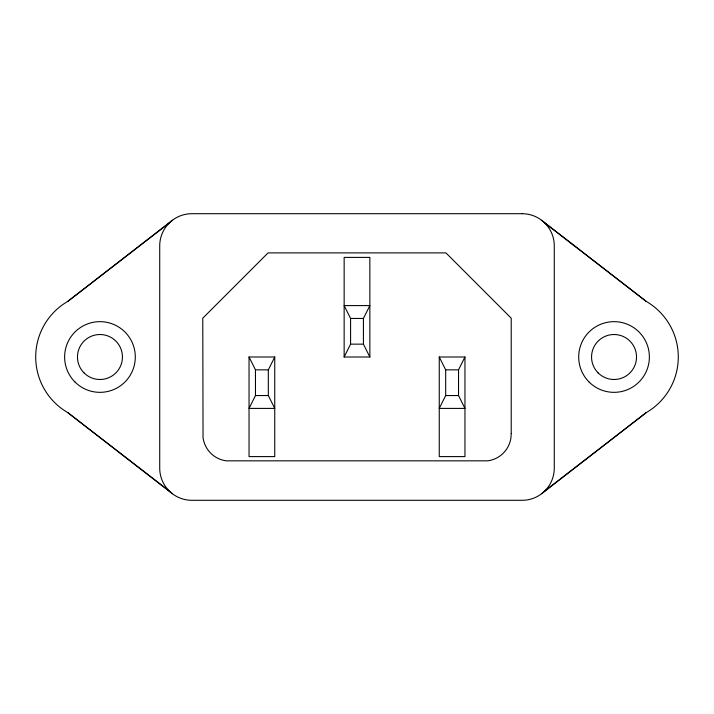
<?xml version="1.0" encoding="UTF-8"?>
<svg xmlns="http://www.w3.org/2000/svg" width="714" height="714" viewBox="0 0 714 714"><rect width="100%" height="100%" fill="white"/><g stroke="black" fill="none" stroke-linecap="round" stroke-linejoin="round"><path stroke-width="1.07" d="M249.043 357L255.469 369.852L255.469 395.556L249.043 408.408L274.747 408.408L268.321 395.556L268.321 369.852L274.747 357L249.043 357L249.043 456.603L274.747 456.603L274.747 357M344.148 357L350.574 344.148L350.574 318.444L344.148 305.592L369.852 305.592L363.426 318.444L363.426 344.148L369.852 357L344.148 357L344.148 257.397L369.852 257.397L369.852 357M439.253 357L445.679 369.852L445.679 395.556L439.253 408.408L464.957 408.408L458.531 395.556L458.531 369.852L464.957 357L439.253 357L439.253 456.603L464.957 456.603L464.957 357M172.288 493.66L67.83 412.647A64.26 64.26 0 0 1 67.83 301.353L172.288 220.34M541.712 493.66L646.17 412.647A64.26 64.26 0 0 0 646.17 301.353L541.712 220.34M67.83 301.353L169.129 223.107M544.871 490.893L646.17 412.647M350.574 318.444L363.426 318.444M350.574 344.148L363.426 344.148M255.469 369.852L268.321 369.852M445.679 369.852L458.531 369.852M255.469 395.556L268.321 395.556M445.679 395.556L458.531 395.556M544.871 223.107L646.17 301.353M67.83 412.647L169.129 490.893M511.224 433.523L510.956 437.628A26.953 26.953 0 0 1 487.751 460.833L226.249 460.833A26.953 26.953 0 0 1 203.044 437.628L202.776 318.185L268.062 252.899L445.938 252.899L511.224 318.185L511.224 433.523M522.148 213.7L191.852 213.7A32.13 32.13 0 0 0 159.722 245.83L159.722 468.17A32.13 32.13 0 0 0 191.852 500.3L522.148 500.3A32.13 32.13 0 0 0 554.278 468.17L554.278 245.83A32.13 32.13 0 0 0 522.148 213.7M589.05 381.99A35.343 35.343 0 0 0 648.178 366.148A35.343 35.343 0 0 0 604.892 322.862A35.343 35.343 0 0 0 589.05 381.99M598.136 372.904A22.491 22.491 0 0 0 635.763 362.819A22.491 22.491 0 0 0 608.221 335.277A22.491 22.491 0 0 0 598.136 372.904M84.056 372.904A22.491 22.491 0 0 0 121.683 362.819A22.491 22.491 0 0 0 94.141 335.277A22.491 22.491 0 0 0 84.056 372.904M74.97 381.99A35.343 35.343 0 0 0 134.098 366.148A35.343 35.343 0 0 0 90.812 322.862A35.343 35.343 0 0 0 74.97 381.99"/></g></svg>
